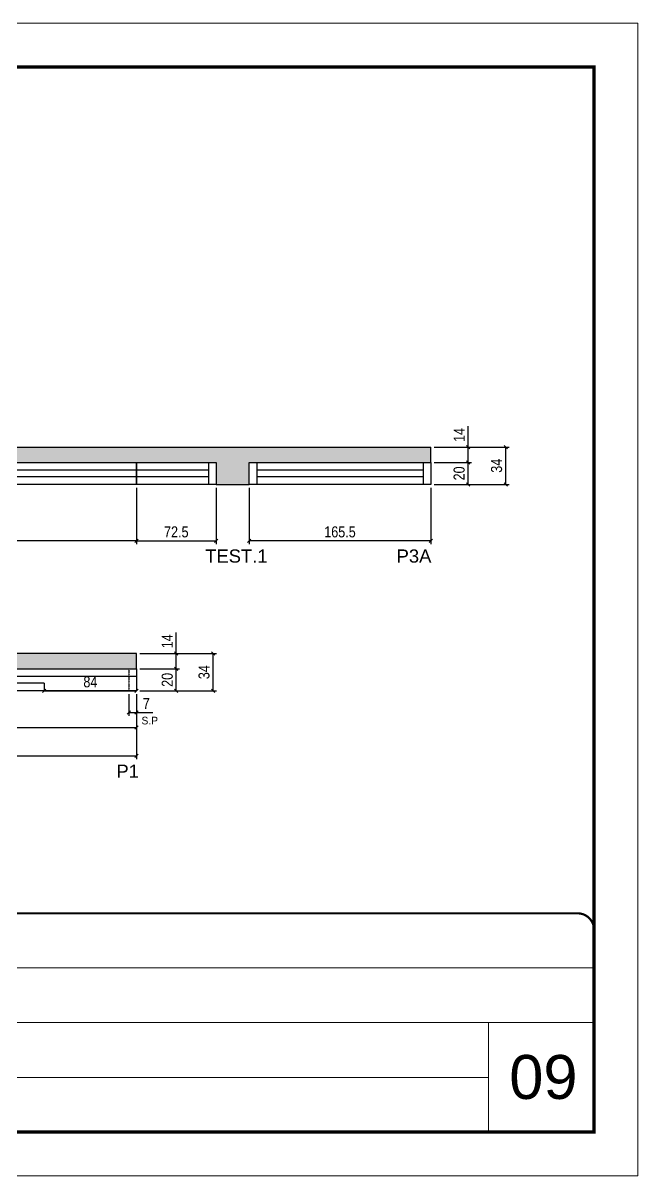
# Model space of a CAD drawing. Extents: x 3330 to 22105, y 1197 to 30204.
# Drawn here: x 4255 to 4815, y 26466 to 27516 of the extents above; entities that cross this region are included whole.
import ezdxf

# ---------------------------------------------------------------- set-up
doc = ezdxf.new("R2010")
doc.units = 0
for name, pattern in [('CONTINUO', [0]), ('DASHED', [0.75, 0.5, -0.25]), ('HIDDEN', [0.375, 0.25, -0.125])]:
    doc.linetypes.add(name, pattern=pattern)
for name, color, linetype in [('5', 5, 'Continuous'), ('COTA', 241, 'Continuous'), ('Painéis', 200, 'Continuous'), ('SARR_2.2x7', 40, 'Continuous'), ('texto', 7, 'Continuous')]:
    doc.layers.add(name, color=color, linetype=linetype)
for name, color, linetype, lineweight in [('CARIMBO', 255, 'Continuous', 9), ('Folhas', 255, 'Continuous', 9), ('SARRAFO DE PRESSAO', 251, 'DASHED', 9)]:
    doc.layers.add(name, color=color, linetype=linetype, lineweight=lineweight)
doc.styles.add('ARIAL', font='arial.ttf')
doc.styles.add('COTA TECNICA', font='techl___.ttf', dxfattribs={"height": 10})
doc.styles.add('ROMAS860', font='ROMAS860.SHX')
doc.styles.get("Standard").update_dxf_attribs({"font": 'arial.ttf'})
doc.dimstyles.new('PAINEL', dxfattribs={"dimtxt": 10, "dimasz": 3, "dimexe": 3, "dimexo": 3, "dimgap": 3, "dimtad": 1, "dimdec": 1, "dimzin": 12, "dimdsep": 46, "dimtxsty": 'COTA TECNICA', "dimblk1": 'OBLIQUE', "dimblk2": 'OBLIQUE', "dimsah": 1, "dimcen": 0.9, "dimclrd": 4, "dimclre": 4, "dimclrt": 240, "dimadec": 1, "dimazin": 3, "dimtfac": 1, "dimtdec": 1, "dimtmove": 0, "dimatfit": 3, "dimfxl": 1, "dimtolj": 1, "dimtzin": 12, "dimarcsym": 0})
pattern_1 = [(50, (-125691.2733, -5427.082), (5.46554007, -0.47817257), [0.5715, -6.2865]), (355, (-125691.273, -5427.082), (-1.05730264, 5.73170536), [0.4572, -5.02921753]), (100.4514447, (-125690.818, -5427.122), (4.40823741, 5.25353256), [0.48570026, -5.34270734]), (46.1842, (-125691.273, -5425.558), (8.13237123, -1.26126984), [0.85725, -9.42975]), (96.6355576, (-125690.5956, -5425.663), (7.122124, 7.42278374), [0.7285507, -8.01406824]), (351.184151, (-125691.273, -5425.558), (7.122124, 7.42278374), [0.685799, -7.54379196]), (21, (-125690.5113, -5425.939), (4.54843174, -3.06795595), [0.5715, -6.2865]), (326, (-125690.511, -5425.939), (1.85406085, 5.52563898), [0.4572, -5.0292]), (71.451445, (-125690.132, -5426.195), (6.40249258, 2.45768307), [0.48570026, -5.34269813]), (37.5, (-125691.2733, -5427.0821), (0.092658098, 2.536651166), [0, -4.96824, 0, -5.1054, 0, -5.04825]), (7.5, (-125691.2733, -5427.0821), (2.004589875, 3.005417245), [0, -2.91084, 0, -4.85394, 0, -1.92405]), (327.5, (-125692.9725, -5427.0821), (4.067717855, -0.17186232), [0, -1.905, 0, -5.9436, 0, -7.8867]), (317.5, (-125693.7345, -5427.082), (4.44387544, 0.76279473), [0, -2.4765, 0, -3.94716, 0, -5.6007])]

# ---------------------------------------------------------------- blocks, each defined once
blk = doc.blocks.new('9999999999')
at = {"color": 30, "linetype": 'CONTINUO'}
for p, q in [((98564.6, 34379.6), (99584, 34379.6)), ((98564.6, 34329.8), (99488, 34329.8)), ((99584, 34329.8), (99488, 34329.8)), ((99488, 34329.8), (99488, 34230.2)), ((98564.6, 34280), (99488, 34280))]:
    blk.add_line(p, q, dxfattribs=at)
at = {"color": 30, "linetype": 'CONTINUO', "const_width": 2}
blk.add_lwpolyline([(99584, 34230.2), (99584, 34414.4, 0.414214), (99569, 34429.4), (98229, 34429.4, 0.414214), (98214, 34414.4), (98214, 34245.2, 0.414214), (98229, 34230.2), (99584, 34230.2)], format="xyb", dxfattribs=at)
at = {"layer": 'Folhas'}
blk.add_lwpolyline([(98139, 34190.2), (99624, 34190.2), (99624, 35240.2), (98139, 35240.2)], close=True, dxfattribs=at)
at = {"layer": 'Folhas', "color": 30, "const_width": 3}
blk.add_lwpolyline([(98214, 34230.2), (99584, 34230.2), (99584, 35200.2), (98214, 35200.2)], close=True, dxfattribs=at)
blk = doc.blocks.new('_Oblique')
at = {"color": 0, "linetype": 'ByBlock', "lineweight": -2}
blk.add_line((-0.5, -0.5), (0.5, 0.5), dxfattribs=at)
blk = doc.blocks.new('*D2055')
at = {"layer": 'COTA', "color": 4, "linetype": 'ByBlock', "lineweight": -2, "transparency": 16777216}
for p, q in [((4114.3, 27092.8), (4114.3, 27041.4)), ((4358.3, 27092.8), (4358.3, 27041.4)), ((4358.3, 27044.4), (4114.3, 27044.4))]:
    blk.add_line(p, q, dxfattribs=at)
at = {"layer": 'Defpoints', "color": 0, "linetype": 'ByBlock', "transparency": 16777216}
for p in [(4114.3, 27095.8), (4358.3, 27095.8), (4114.3, 27044.4)]:
    blk.add_point(p, dxfattribs=at)
at = {"layer": 'COTA', "color": 4, "linetype": 'ByBlock', "lineweight": -2, "transparency": 16777216, "xscale": 3, "yscale": 3, "zscale": 3, "rotation": 180}
blk.add_blockref('_Oblique', (4114.3, 27044.4), dxfattribs=at)
at = {"layer": 'COTA', "color": 4, "linetype": 'ByBlock', "lineweight": -2, "transparency": 16777216, "xscale": 3, "yscale": 3, "zscale": 3}
blk.add_blockref('_Oblique', (4358.3, 27044.4), dxfattribs=at)
at = {"layer": 'COTA', "color": 240, "linetype": 'ByBlock', "transparency": 16777216, "insert": (4236.3, 27052.5), "char_height": 10, "attachment_point": 5, "style": 'COTA TECNICA'}
blk.add_mtext('\\A1;244', dxfattribs=at)
blk = doc.blocks.new('*D2056')
at = {"layer": 'COTA', "color": 4, "linetype": 'ByBlock', "lineweight": -2, "transparency": 16777216}
for p, q in [((4358.3, 27092.8), (4358.3, 27041.4)), ((4430.8, 27092.8), (4430.8, 27041.4)), ((4358.3, 27044.4), (4430.8, 27044.4))]:
    blk.add_line(p, q, dxfattribs=at)
at = {"layer": 'Defpoints', "color": 0, "linetype": 'ByBlock', "transparency": 16777216}
for p in [(4358.3, 27095.8), (4430.8, 27095.8), (4430.8, 27044.4)]:
    blk.add_point(p, dxfattribs=at)
at = {"layer": 'COTA', "color": 4, "linetype": 'ByBlock', "lineweight": -2, "transparency": 16777216, "xscale": 3, "yscale": 3, "zscale": 3, "rotation": 180}
blk.add_blockref('_Oblique', (4358.3, 27044.4), dxfattribs=at)
at = {"layer": 'COTA', "color": 4, "linetype": 'ByBlock', "lineweight": -2, "transparency": 16777216, "xscale": 3, "yscale": 3, "zscale": 3}
blk.add_blockref('_Oblique', (4430.8, 27044.4), dxfattribs=at)
at = {"layer": 'COTA', "color": 240, "linetype": 'ByBlock', "transparency": 16777216, "insert": (4394.5, 27052.5), "char_height": 10, "attachment_point": 5, "style": 'COTA TECNICA'}
blk.add_mtext('\\A1;72.5', dxfattribs=at)
blk = doc.blocks.new('*D2057')
at = {"layer": 'COTA', "color": 4, "linetype": 'ByBlock', "lineweight": -2, "transparency": 16777216}
for p, q in [((4460.8, 27092.8), (4460.8, 27041.4)), ((4626.3, 27092.8), (4626.3, 27041.4)), ((4626.3, 27044.4), (4460.8, 27044.4))]:
    blk.add_line(p, q, dxfattribs=at)
at = {"layer": 'Defpoints', "color": 0, "linetype": 'ByBlock', "transparency": 16777216}
for p in [(4460.8, 27095.8), (4626.3, 27095.8), (4460.8, 27044.4)]:
    blk.add_point(p, dxfattribs=at)
at = {"layer": 'COTA', "color": 4, "linetype": 'ByBlock', "lineweight": -2, "transparency": 16777216, "xscale": 3, "yscale": 3, "zscale": 3, "rotation": 180}
blk.add_blockref('_Oblique', (4460.8, 27044.4), dxfattribs=at)
at = {"layer": 'COTA', "color": 4, "linetype": 'ByBlock', "lineweight": -2, "transparency": 16777216, "xscale": 3, "yscale": 3, "zscale": 3}
blk.add_blockref('_Oblique', (4626.3, 27044.4), dxfattribs=at)
at = {"layer": 'COTA', "color": 240, "linetype": 'ByBlock', "transparency": 16777216, "insert": (4543.5, 27052.5), "char_height": 10, "attachment_point": 5, "style": 'COTA TECNICA'}
blk.add_mtext('\\A1;165.5', dxfattribs=at)
blk = doc.blocks.new('*D2058')
at = {"layer": 'COTA', "color": 4, "linetype": 'ByBlock', "lineweight": -2, "transparency": 16777216}
for p, q in [((4629.3, 27115.8), (4663.1, 27115.8)), ((4660.1, 27095.8), (4660.1, 27115.8)), ((4629.3, 27095.8), (4663.1, 27095.8))]:
    blk.add_line(p, q, dxfattribs=at)
at = {"layer": 'Defpoints', "color": 0, "linetype": 'ByBlock', "transparency": 16777216}
for p in [(4626.3, 27115.8), (4660.1, 27115.8), (4626.3, 27095.8)]:
    blk.add_point(p, dxfattribs=at)
at = {"layer": 'COTA', "color": 4, "linetype": 'ByBlock', "lineweight": -2, "transparency": 16777216, "xscale": 3, "yscale": 3, "zscale": 3}
for p, rotation in [((4660.1, 27115.8), 90), ((4660.1, 27095.8), 270)]:
    blk.add_blockref('_Oblique', p, dxfattribs=dict(at, rotation=rotation))
at = {"layer": 'COTA', "color": 240, "linetype": 'ByBlock', "transparency": 16777216, "insert": (4652, 27105.8), "char_height": 10, "attachment_point": 5, "rotation": 90, "style": 'COTA TECNICA'}
blk.add_mtext('\\A1;20', dxfattribs=at)
blk = doc.blocks.new('*D2059')
at = {"layer": 'COTA', "color": 4, "linetype": 'ByBlock', "lineweight": -2, "transparency": 16777216}
for p, q in [((4660.1, 27129.8), (4660.1, 27148.9)), ((4629.3, 27129.8), (4663.1, 27129.8)), ((4660.1, 27115.8), (4660.1, 27129.8)), ((4629.3, 27115.8), (4663.1, 27115.8))]:
    blk.add_line(p, q, dxfattribs=at)
at = {"layer": 'Defpoints', "color": 0, "linetype": 'ByBlock', "transparency": 16777216}
for p in [(4626.3, 27129.8), (4660.1, 27129.8), (4626.3, 27115.8)]:
    blk.add_point(p, dxfattribs=at)
at = {"layer": 'COTA', "color": 4, "linetype": 'ByBlock', "lineweight": -2, "transparency": 16777216, "xscale": 3, "yscale": 3, "zscale": 3}
for p, rotation in [((4660.1, 27129.8), 90), ((4660.1, 27115.8), 270)]:
    blk.add_blockref('_Oblique', p, dxfattribs=dict(at, rotation=rotation))
at = {"layer": 'COTA', "color": 240, "linetype": 'ByBlock', "transparency": 16777216, "insert": (4652.1, 27140.8), "char_height": 10, "attachment_point": 5, "rotation": 90, "style": 'COTA TECNICA'}
blk.add_mtext('\\A1;14', dxfattribs=at)
blk = doc.blocks.new('*D2060')
at = {"layer": 'COTA', "color": 4, "linetype": 'ByBlock', "lineweight": -2, "transparency": 16777216}
for p, q in [((4629.3, 27129.8), (4697.4, 27129.8)), ((4694.4, 27095.8), (4694.4, 27129.8)), ((4629.3, 27095.8), (4697.4, 27095.8))]:
    blk.add_line(p, q, dxfattribs=at)
at = {"layer": 'Defpoints', "color": 0, "linetype": 'ByBlock', "transparency": 16777216}
for p in [(4626.3, 27129.8), (4694.4, 27129.8), (4626.3, 27095.8)]:
    blk.add_point(p, dxfattribs=at)
at = {"layer": 'COTA', "color": 4, "linetype": 'ByBlock', "lineweight": -2, "transparency": 16777216, "xscale": 3, "yscale": 3, "zscale": 3}
for p, rotation in [((4694.4, 27129.8), 90), ((4694.4, 27095.8), 270)]:
    blk.add_blockref('_Oblique', p, dxfattribs=dict(at, rotation=rotation))
at = {"layer": 'COTA', "color": 240, "linetype": 'ByBlock', "transparency": 16777216, "insert": (4686.1, 27112.8), "char_height": 10, "attachment_point": 5, "rotation": 90, "style": 'COTA TECNICA'}
blk.add_mtext('\\A1;34', dxfattribs=at)
blk = doc.blocks.new('*D2061')
at = {"layer": 'COTA', "color": 4, "linetype": 'ByBlock', "lineweight": -2, "transparency": 16777216}
for p, q in [((4361.3, 26927.8), (4397.4, 26927.8)), ((4394.4, 26907.8), (4394.4, 26927.8)), ((4361.3, 26907.8), (4397.4, 26907.8))]:
    blk.add_line(p, q, dxfattribs=at)
at = {"layer": 'Defpoints', "color": 0, "linetype": 'ByBlock', "transparency": 16777216}
for p in [(4358.3, 26927.8), (4394.4, 26927.8), (4358.3, 26907.8)]:
    blk.add_point(p, dxfattribs=at)
at = {"layer": 'COTA', "color": 4, "linetype": 'ByBlock', "lineweight": -2, "transparency": 16777216, "xscale": 3, "yscale": 3, "zscale": 3}
for p, rotation in [((4394.4, 26927.8), 90), ((4394.4, 26907.8), 270)]:
    blk.add_blockref('_Oblique', p, dxfattribs=dict(at, rotation=rotation))
at = {"layer": 'COTA', "color": 240, "linetype": 'ByBlock', "transparency": 16777216, "insert": (4386.3, 26917.8), "char_height": 10, "attachment_point": 5, "rotation": 90, "style": 'COTA TECNICA'}
blk.add_mtext('\\A1;20', dxfattribs=at)
blk = doc.blocks.new('*D2064')
at = {"layer": 'COTA', "color": 4, "linetype": 'ByBlock', "lineweight": -2, "transparency": 16777216}
for p, q in [((4072.3, 26904.8), (4072.3, 26845.5)), ((4358.3, 26904.8), (4358.3, 26845.5)), ((4072.3, 26848.5), (4358.3, 26848.5))]:
    blk.add_line(p, q, dxfattribs=at)
at = {"layer": 'Defpoints', "color": 0, "linetype": 'ByBlock', "transparency": 16777216}
for p in [(4072.3, 26907.8), (4358.3, 26907.8), (4358.3, 26848.5)]:
    blk.add_point(p, dxfattribs=at)
at = {"layer": 'COTA', "color": 4, "linetype": 'ByBlock', "lineweight": -2, "transparency": 16777216, "xscale": 3, "yscale": 3, "zscale": 3, "rotation": 180}
blk.add_blockref('_Oblique', (4072.3, 26848.5), dxfattribs=at)
at = {"layer": 'COTA', "color": 4, "linetype": 'ByBlock', "lineweight": -2, "transparency": 16777216, "xscale": 3, "yscale": 3, "zscale": 3}
blk.add_blockref('_Oblique', (4358.3, 26848.5), dxfattribs=at)
at = {"layer": 'COTA', "color": 240, "linetype": 'ByBlock', "transparency": 16777216, "insert": (4215.3, 26856.6), "char_height": 10, "attachment_point": 5, "style": 'COTA TECNICA'}
blk.add_mtext('\\A1;286', dxfattribs=at)
blk = doc.blocks.new('*D2067')
at = {"layer": 'COTA', "color": 4, "linetype": 'ByBlock', "lineweight": -2, "transparency": 16777216}
for p, q in [((4114.3, 26904.8), (4114.3, 26871.3)), ((4358.3, 26904.8), (4358.3, 26871.3)), ((4114.3, 26874.3), (4358.3, 26874.3))]:
    blk.add_line(p, q, dxfattribs=at)
at = {"layer": 'Defpoints', "color": 0, "linetype": 'ByBlock', "transparency": 16777216}
for p in [(4114.3, 26907.8), (4358.3, 26907.8), (4358.3, 26874.3)]:
    blk.add_point(p, dxfattribs=at)
at = {"layer": 'COTA', "color": 4, "linetype": 'ByBlock', "lineweight": -2, "transparency": 16777216, "xscale": 3, "yscale": 3, "zscale": 3, "rotation": 180}
blk.add_blockref('_Oblique', (4114.3, 26874.3), dxfattribs=at)
at = {"layer": 'COTA', "color": 4, "linetype": 'ByBlock', "lineweight": -2, "transparency": 16777216, "xscale": 3, "yscale": 3, "zscale": 3}
blk.add_blockref('_Oblique', (4358.3, 26874.3), dxfattribs=at)
at = {"layer": 'COTA', "color": 240, "linetype": 'ByBlock', "transparency": 16777216, "insert": (4236.3, 26882.4), "char_height": 10, "attachment_point": 5, "style": 'COTA TECNICA'}
blk.add_mtext('\\A1;244', dxfattribs=at)
blk = doc.blocks.new('*D2068')
at = {"layer": 'COTA', "color": 4, "linetype": 'ByBlock', "lineweight": -2, "transparency": 16777216}
for p, q in [((4351.3, 26904.8), (4351.3, 26885.1)), ((4358.3, 26904.8), (4358.3, 26885.1)), ((4351.3, 26888.1), (4358.3, 26888.1)), ((4358.3, 26888.1), (4373, 26888.1))]:
    blk.add_line(p, q, dxfattribs=at)
at = {"layer": 'Defpoints', "color": 0, "linetype": 'ByBlock', "transparency": 16777216}
for p in [(4351.3, 26907.8), (4358.3, 26907.8), (4358.3, 26888.1)]:
    blk.add_point(p, dxfattribs=at)
at = {"layer": 'COTA', "color": 4, "linetype": 'ByBlock', "lineweight": -2, "transparency": 16777216, "xscale": 3, "yscale": 3, "zscale": 3, "rotation": 180}
blk.add_blockref('_Oblique', (4351.3, 26888.1), dxfattribs=at)
at = {"layer": 'COTA', "color": 4, "linetype": 'ByBlock', "lineweight": -2, "transparency": 16777216, "xscale": 3, "yscale": 3, "zscale": 3}
blk.add_blockref('_Oblique', (4358.3, 26888.1), dxfattribs=at)
at = {"layer": 'COTA', "color": 240, "linetype": 'ByBlock', "transparency": 16777216, "insert": (4367.2, 26896.2), "char_height": 10, "attachment_point": 5, "style": 'COTA TECNICA'}
blk.add_mtext('\\A1;7', dxfattribs=at)
blk = doc.blocks.new('*D2069')
at = {"layer": 'COTA', "color": 4, "linetype": 'ByBlock', "lineweight": -2, "transparency": 16777216}
for p, q in [((4394.4, 26941.8), (4394.4, 26960.9)), ((4361.3, 26941.8), (4397.4, 26941.8)), ((4394.4, 26927.8), (4394.4, 26941.8)), ((4361.3, 26927.8), (4397.4, 26927.8))]:
    blk.add_line(p, q, dxfattribs=at)
at = {"layer": 'Defpoints', "color": 0, "linetype": 'ByBlock', "transparency": 16777216}
for p in [(4358.3, 26941.8), (4394.4, 26941.8), (4358.3, 26927.8)]:
    blk.add_point(p, dxfattribs=at)
at = {"layer": 'COTA', "color": 4, "linetype": 'ByBlock', "lineweight": -2, "transparency": 16777216, "xscale": 3, "yscale": 3, "zscale": 3}
for p, rotation in [((4394.4, 26941.8), 90), ((4394.4, 26927.8), 270)]:
    blk.add_blockref('_Oblique', p, dxfattribs=dict(at, rotation=rotation))
at = {"layer": 'COTA', "color": 240, "linetype": 'ByBlock', "transparency": 16777216, "insert": (4386.3, 26952.9), "char_height": 10, "attachment_point": 5, "rotation": 90, "style": 'COTA TECNICA'}
blk.add_mtext('\\A1;14', dxfattribs=at)
blk = doc.blocks.new('*D2070')
at = {"layer": 'COTA', "color": 4, "linetype": 'ByBlock', "lineweight": -2, "transparency": 16777216}
for p, q in [((4361.3, 26941.8), (4431, 26941.8)), ((4428, 26907.8), (4428, 26941.8)), ((4361.3, 26907.8), (4431, 26907.8))]:
    blk.add_line(p, q, dxfattribs=at)
at = {"layer": 'Defpoints', "color": 0, "linetype": 'ByBlock', "transparency": 16777216}
for p in [(4358.3, 26941.8), (4428, 26941.8), (4358.3, 26907.8)]:
    blk.add_point(p, dxfattribs=at)
at = {"layer": 'COTA', "color": 4, "linetype": 'ByBlock', "lineweight": -2, "transparency": 16777216, "xscale": 3, "yscale": 3, "zscale": 3}
for p, rotation in [((4428, 26941.8), 90), ((4428, 26907.8), 270)]:
    blk.add_blockref('_Oblique', p, dxfattribs=dict(at, rotation=rotation))
at = {"layer": 'COTA', "color": 240, "linetype": 'ByBlock', "transparency": 16777216, "insert": (4419.8, 26924.8), "char_height": 10, "attachment_point": 5, "rotation": 90, "style": 'COTA TECNICA'}
blk.add_mtext('\\A1;34', dxfattribs=at)
blk = doc.blocks.new('*D2071')
at = {"layer": 'COTA', "color": 4, "linetype": 'ByBlock', "lineweight": -2, "transparency": 16777216}
blk.add_line((4274.3, 26907.8), (4358.3, 26907.8), dxfattribs=at)
at = {"layer": 'Defpoints', "color": 0, "linetype": 'ByBlock', "transparency": 16777216}
for p in [(4274.3, 26907.8), (4358.3, 26907.8), (4358.3, 26907.8)]:
    blk.add_point(p, dxfattribs=at)
at = {"layer": 'COTA', "color": 4, "linetype": 'ByBlock', "lineweight": -2, "transparency": 16777216, "xscale": 3, "yscale": 3, "zscale": 3, "rotation": 180}
blk.add_blockref('_Oblique', (4274.3, 26907.8), dxfattribs=at)
at = {"layer": 'COTA', "color": 4, "linetype": 'ByBlock', "lineweight": -2, "transparency": 16777216, "xscale": 3, "yscale": 3, "zscale": 3}
blk.add_blockref('_Oblique', (4358.3, 26907.8), dxfattribs=at)
at = {"layer": 'COTA', "color": 240, "linetype": 'ByBlock', "transparency": 16777216, "insert": (4316.3, 26915.9), "char_height": 10, "attachment_point": 5, "style": 'COTA TECNICA'}
blk.add_mtext('\\A1;84', dxfattribs=at)

msp = doc.modelspace()

# ---------------------------------------------------------------- hatches: boundary and pattern name
at = {"layer": 'COTA', "linetype": 'ByBlock'}
h = msp.add_hatch(dxfattribs=at)
h.set_pattern_fill('AR-CONC', color=256, scale=0.03)
h.set_pattern_definition(pattern_1)
h.paths.add_polyline_path([(4460.79, 27115.77), (4626.29, 27115.77), (4626.29, 27129.77), (3584.29, 27129.77), (3584.29, 27115.77), (3828.29, 27115.77), (4084.29, 27115.77), (4084.29, 27095.77), (4114.29, 27095.77), (4114.29, 27115.77), (4358.29, 27115.77), (4430.79, 27115.77), (4430.79, 27095.77), (4460.79, 27095.77)])
h = msp.add_hatch(dxfattribs=at)
h.set_pattern_fill('AR-CONC', color=256, scale=0.03)
h.set_pattern_definition(pattern_1)
h.paths.add_polyline_path([(4072.29, 26927.8), (4358.29, 26927.8), (4358.29, 26941.8), (3584.29, 26941.8), (3584.29, 26927.8), (3828.29, 26927.8)])

# ---------------------------------------------------------------- linework, layer by layer
for p, q in [((3584.29, 27129.77), (4626.29, 27129.77)), ((4626.29, 27115.77), (4626.29, 27129.77)), ((4430.79, 27095.77), (4460.79, 27095.77)), ((4358.29, 26941.8), (3584.29, 26941.8)), ((4358.29, 26927.8), (4358.29, 26941.8)), ((4274.29, 26914.8), (4274.29, 26907.8))]:
    msp.add_line(p, q, dxfattribs=at)
at = {"layer": 'Painéis', "linetype": 'Continuous'}
for points in [[(4114.29, 27115.77), (4358.29, 27115.77), (4358.29, 27095.77), (4114.29, 27095.77)], [(4358.29, 27115.77), (4430.79, 27115.77), (4430.79, 27095.77), (4358.29, 27095.77)], [(4460.79, 27115.77), (4626.29, 27115.77), (4626.29, 27095.77), (4460.79, 27095.77)], [(4072.29, 26927.8), (4358.29, 26927.8), (4358.29, 26907.8), (4072.29, 26907.8)]]:
    msp.add_lwpolyline(points, close=True, dxfattribs=at)
at = {"layer": 'SARR_2.2x7', "linetype": 'Continuous'}
for p, q in [((4423.79, 27115.77), (4423.79, 27095.77)), ((4467.79, 27115.77), (4467.79, 27095.77)), ((4619.29, 27115.77), (4619.29, 27095.77)), ((4358.29, 27108.77), (4121.29, 27108.77)), ((4358.29, 27102.77), (4121.29, 27102.77)), ((4423.79, 27108.77), (4358.29, 27108.77)), ((4423.79, 27102.77), (4358.29, 27102.77)), ((4619.29, 27108.77), (4467.79, 27108.77)), ((4619.29, 27102.77), (4467.79, 27102.77)), ((4358.29, 26920.8), (4072.29, 26920.8)), ((4274.29, 26914.8), (4072.29, 26914.8))]:
    msp.add_line(p, q, dxfattribs=at)
at = {"layer": 'SARR_2.2x7', "linetype": 'HIDDEN'}
msp.add_line((4351.29, 26927.8), (4351.29, 26907.8), dxfattribs=at)

# ---------------------------------------------------------------- block references
at = {"layer": 'SARRAFO DE PRESSAO', "color": 6, "linetype": 'ByBlock'}
msp.add_blockref('9999999999', (-94809.25, -7724.23), dxfattribs=at)

# ---------------------------------------------------------------- texts
at = {"layer": '5', "linetype": 'Continuous'}
for s, p in [('TEST.1', (4420.79, 27024.54)), ('P3A', (4595.03, 27024.54)), ('P1', (4339.98, 26828.59))]:
    msp.add_text(s, height=12, rotation=359.99996, dxfattribs=at).set_placement(p)
at = {"layer": 'CARIMBO', "style": 'ARIAL'}
msp.add_text('09', height=40, dxfattribs=at).set_placement((4697.59, 26536.12))
at = {"layer": 'texto', "color": 4, "insert": (4370.35, 26880.64), "char_height": 7, "attachment_point": 5, "style": 'ROMAS860'}
msp.add_mtext('S.P', dxfattribs=at)

# ---------------------------------------------------------------- dimensions: what is measured, and where the dimension line sits
at = {"layer": 'COTA', "linetype": 'ByBlock'}
for base, p1, p2, picture, middle in [((4660.14, 27129.77), (4626.29, 27115.77), (4626.29, 27129.77), '*D2059', (4652.06, 27140.83)), ((4694.37, 27129.77), (4626.29, 27095.77), (4626.29, 27129.77), '*D2060', (4686.15, 27112.77)), ((4394.37, 26941.8), (4358.29, 26927.8), (4358.29, 26941.8), '*D2069', (4386.3, 26952.86)), ((4428.01, 26941.8), (4358.29, 26907.8), (4358.29, 26941.8), '*D2070', (4419.79, 26924.8))]:
    dim = msp.add_linear_dim(base=base, p1=p1, p2=p2, angle=90, dimstyle='PAINEL', dxfattribs=at)
    dim.commit()
    dim.dimension.update_dxf_attribs({"geometry": picture, "text_midpoint": middle})
for base, p1, p2, picture, middle in [((4660.14, 27115.77), (4626.29, 27095.77), (4626.29, 27115.77), '*D2058', (4660.14, 27105.77)), ((4394.37, 26927.8), (4358.29, 26907.8), (4358.29, 26927.8), '*D2061', (4394.37, 26917.8))]:
    dim = msp.add_linear_dim(base=base, p1=p1, p2=p2, angle=90, dimstyle='PAINEL', dxfattribs=at)
    dim.commit()
    dim.dimension.update_dxf_attribs({"geometry": picture, "text_midpoint": middle, "dimtype": 160})
for base, p1, p2, picture, middle in [((4114.29, 27044.43), (4358.29, 27095.77), (4114.29, 27095.77), '*D2055', (4236.29, 27052.51)), ((4430.79, 27044.43), (4358.29, 27095.77), (4430.79, 27095.77), '*D2056', (4394.54, 27052.54)), ((4460.79, 27044.43), (4626.29, 27095.77), (4460.79, 27095.77), '*D2057', (4543.54, 27052.54)), ((4358.29, 26907.8), (4274.29, 26907.8), (4358.29, 26907.8), '*D2071', (4316.29, 26915.9)), ((4358.29, 26848.49), (4072.29, 26907.8), (4358.29, 26907.8), '*D2064', (4215.29, 26856.61)), ((4358.29, 26888.14), (4351.29, 26907.8), (4358.29, 26907.8), '*D2068', (4367.16, 26896.21))]:
    dim = msp.add_linear_dim(base=base, p1=p1, p2=p2, dimstyle='PAINEL', dxfattribs=at)
    dim.commit()
    dim.dimension.update_dxf_attribs({"geometry": picture, "text_midpoint": middle})
dim = msp.add_linear_dim(base=(4358.29, 26874.31), p1=(4114.29, 26907.8), p2=(4358.29, 26907.8), dimstyle='PAINEL', override={"dimtmove": 1}, dxfattribs=at)
dim.commit()
dim.dimension.update_dxf_attribs({"geometry": '*D2067', "text_midpoint": (4236.29, 26882.38)})

doc.saveas('drawing.dxf')
